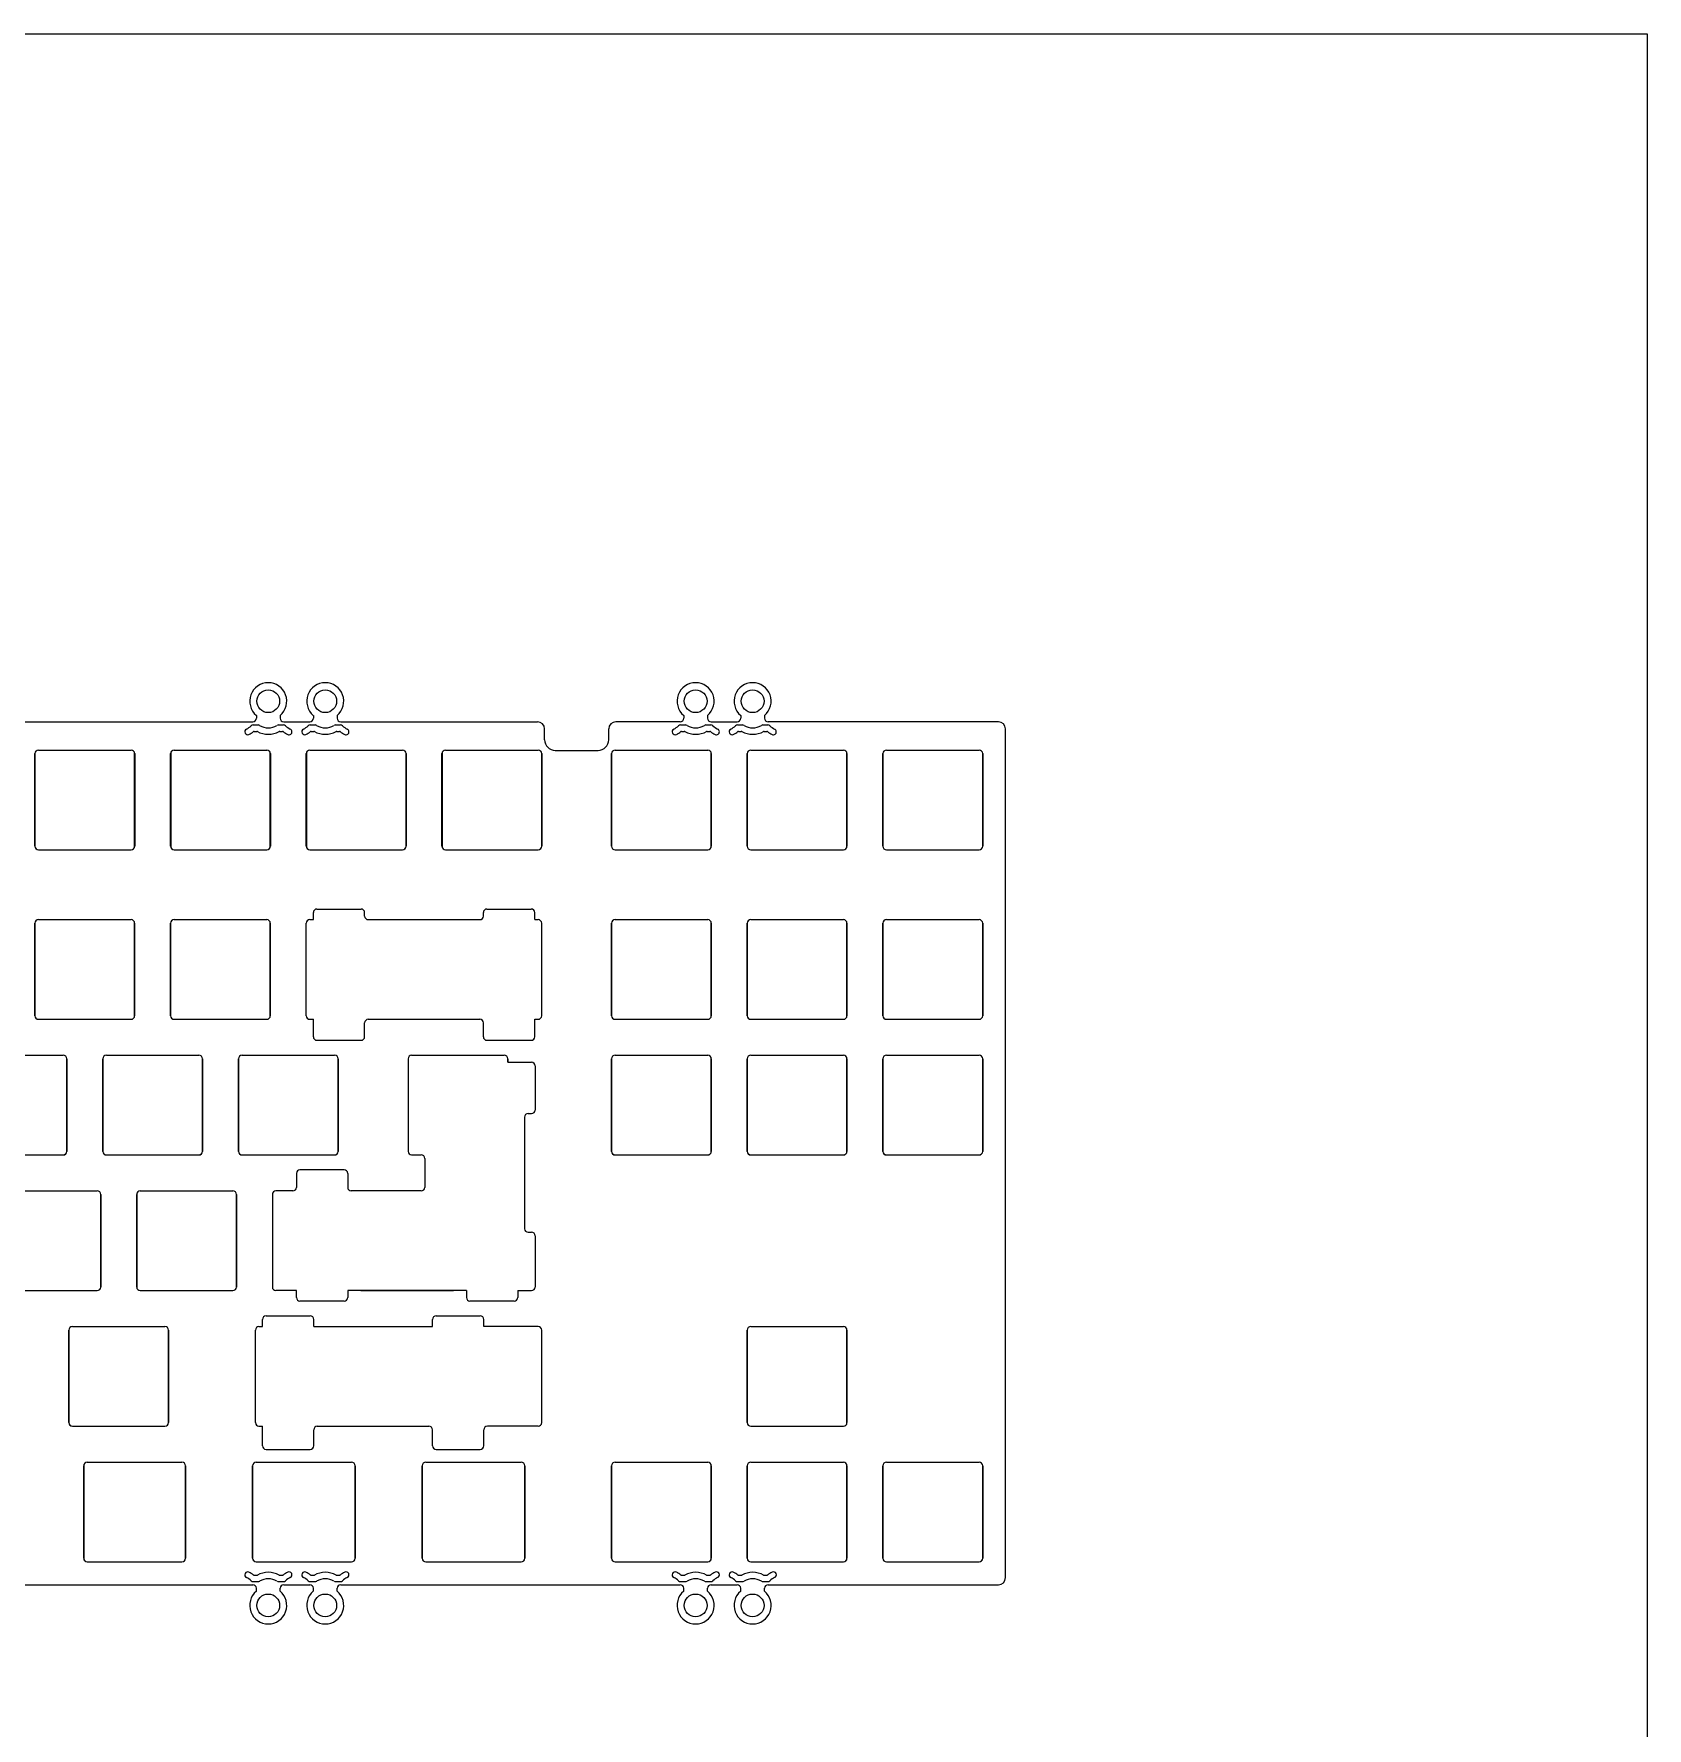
# Model space of a CAD drawing. Header units: millimetres. Extents: x 2604 to 3137, y 1244 to 1720.
# Drawn here: x 2910.1 to 3136.6, y 1482 to 1720 of the extents above; entities that cross this region are included whole.
import ezdxf

# ---------------------------------------------------------------- set-up
doc = ezdxf.new("R2010")
doc.units = ezdxf.units.MM
doc.linetypes.add('solid', pattern=[0])

msp = doc.modelspace()

# ---------------------------------------------------------------- linework, layer by layer
for p, q in [((2866.24, 1623.34), (2940.8, 1623.34)), ((2941.3, 1624.25), (2941.3, 1623.84)), ((2944.64, 1624.25), (2944.64, 1623.84)), ((2945.14, 1623.34), (2948.8, 1623.34)), ((2949.3, 1624.25), (2949.3, 1623.84)), ((2952.64, 1624.25), (2952.64, 1623.84)), ((2953.14, 1623.34), (2980.77, 1623.34)), ((3000.8, 1623.34), (2991.77, 1623.34)), ((3001.3, 1624.25), (3001.3, 1623.84)), ((3004.64, 1624.25), (3004.64, 1623.84)), ((3005.14, 1623.34), (3008.8, 1623.34)), ((3009.3, 1624.25), (3009.3, 1623.84)), ((3012.64, 1624.25), (3012.64, 1623.84)), ((3045.47, 1623.34), (3013.14, 1623.34)), ((2981.77, 1620.82), (2981.77, 1622.36)), ((2990.77, 1620.82), (2990.77, 1622.34)), ((3046.47, 1503.14), (3046.47, 1622.34)), ((2910.22, 1618.87), (2910.22, 1605.87)), ((2910.72, 1619.37), (2923.72, 1619.37)), ((2924.22, 1618.87), (2924.22, 1605.87)), ((2929.27, 1618.87), (2929.27, 1605.87)), ((2929.77, 1619.37), (2942.77, 1619.37)), ((2943.27, 1618.87), (2943.27, 1605.87)), ((2948.32, 1618.87), (2948.32, 1605.87)), ((2948.82, 1619.37), (2961.82, 1619.37)), ((2962.32, 1618.87), (2962.32, 1605.87)), ((2967.37, 1618.87), (2967.37, 1605.87)), ((2967.87, 1619.37), (2980.87, 1619.37)), ((2981.37, 1618.87), (2981.37, 1605.87)), ((2983.27, 1619.32), (2989.27, 1619.32)), ((2991.17, 1618.87), (2991.17, 1605.87)), ((2991.67, 1619.37), (3004.67, 1619.37)), ((3005.17, 1618.87), (3005.17, 1605.87)), ((3010.22, 1618.87), (3010.22, 1605.87)), ((3010.72, 1619.37), (3023.72, 1619.37)), ((3024.22, 1618.87), (3024.22, 1605.87)), ((3029.27, 1618.87), (3029.27, 1605.87)), ((3029.77, 1619.37), (3042.77, 1619.37)), ((3043.27, 1618.87), (3043.27, 1605.87)), ((2910.72, 1605.37), (2923.72, 1605.37)), ((2929.77, 1605.37), (2942.77, 1605.37)), ((2948.82, 1605.37), (2961.82, 1605.37)), ((2967.87, 1605.37), (2980.87, 1605.37)), ((2991.67, 1605.37), (3004.67, 1605.37)), ((3010.72, 1605.37), (3023.72, 1605.37)), ((3029.77, 1605.37), (3042.77, 1605.37)), ((2910.21, 1595.06), (2910.21, 1582.06)), ((2910.71, 1595.56), (2923.71, 1595.56)), ((2924.21, 1595.06), (2924.21, 1582.06)), ((2929.26, 1595.06), (2929.26, 1582.06)), ((2929.76, 1595.56), (2942.76, 1595.56)), ((2943.26, 1595.06), (2943.26, 1582.06)), ((2957, 1595.56), (2972.68, 1595.56)), ((2991.17, 1595.06), (2991.17, 1582.06)), ((2991.67, 1595.56), (3004.67, 1595.56)), ((3005.17, 1595.06), (3005.17, 1582.06)), ((3010.22, 1595.06), (3010.22, 1582.06)), ((3010.72, 1595.56), (3023.72, 1595.56)), ((3024.22, 1595.06), (3024.22, 1582.06)), ((3029.27, 1595.06), (3029.27, 1582.06)), ((3029.77, 1595.56), (3042.77, 1595.56)), ((3043.27, 1595.06), (3043.27, 1582.06)), ((2910.71, 1581.56), (2923.71, 1581.56)), ((2929.76, 1581.56), (2942.76, 1581.56)), ((2957, 1581.56), (2972.68, 1581.56)), ((2991.67, 1581.56), (3004.67, 1581.56)), ((3010.72, 1581.56), (3023.72, 1581.56)), ((3029.77, 1581.56), (3042.77, 1581.56)), ((2901.19, 1576.51), (2914.19, 1576.51)), ((2914.69, 1576.01), (2914.69, 1563.01)), ((2919.74, 1576.01), (2919.74, 1563.01)), ((2920.24, 1576.51), (2933.24, 1576.51)), ((2933.74, 1576.01), (2933.74, 1563.01)), ((2938.79, 1576.01), (2938.79, 1563.01)), ((2939.29, 1576.51), (2952.29, 1576.51)), ((2952.79, 1576.01), (2952.79, 1563.01)), ((2962.6, 1576.01), (2962.6, 1563.01)), ((2963.1, 1576.51), (2976.1, 1576.51)), ((2976.6, 1576.01), (2976.6, 1575.52)), ((2991.17, 1576.01), (2991.17, 1563.01)), ((2991.67, 1576.51), (3004.67, 1576.51)), ((3005.17, 1576.01), (3005.17, 1563.01)), ((3010.22, 1576.01), (3010.22, 1563.01)), ((3010.72, 1576.51), (3023.72, 1576.51)), ((3024.22, 1576.01), (3024.22, 1563.01)), ((3029.27, 1576.01), (3029.27, 1563.01)), ((3029.77, 1576.51), (3042.77, 1576.51)), ((3043.27, 1576.01), (3043.27, 1563.01)), ((2901.19, 1562.51), (2914.19, 1562.51)), ((2920.24, 1562.51), (2933.24, 1562.51)), ((2939.29, 1562.51), (2952.29, 1562.51)), ((2991.67, 1562.51), (3004.67, 1562.51)), ((3010.72, 1562.51), (3023.72, 1562.51)), ((3029.77, 1562.51), (3042.77, 1562.51)), ((2905.95, 1557.46), (2918.95, 1557.46)), ((2919.45, 1556.96), (2919.45, 1543.96)), ((2924.5, 1556.96), (2924.5, 1543.96)), ((2925, 1557.46), (2938, 1557.46)), ((2938.5, 1556.96), (2938.5, 1543.96)), ((2905.95, 1543.46), (2918.95, 1543.46)), ((2925, 1543.46), (2938, 1543.46)), ((2955.96, 1543.46), (2968.96, 1543.46)), ((2914.97, 1537.91), (2914.97, 1524.91)), ((2915.47, 1538.41), (2928.47, 1538.41)), ((2928.97, 1537.91), (2928.97, 1524.91)), ((2949.36, 1538.41), (2966.03, 1538.41)), ((3010.22, 1537.91), (3010.22, 1524.91)), ((3010.72, 1538.41), (3023.72, 1538.41)), ((3024.22, 1537.91), (3024.22, 1524.91)), ((2915.47, 1524.41), (2928.47, 1524.41)), ((2949.86, 1524.41), (2965.53, 1524.41)), ((3010.72, 1524.41), (3023.72, 1524.41)), ((2917.06, 1518.86), (2917.06, 1505.86)), ((2917.55, 1519.36), (2930.86, 1519.36)), ((2931.36, 1518.86), (2931.36, 1505.86)), ((2940.78, 1518.86), (2940.78, 1505.86)), ((2941.28, 1519.36), (2954.67, 1519.36)), ((2955.17, 1518.86), (2955.17, 1505.86)), ((2964.59, 1518.86), (2964.59, 1505.86)), ((2965.09, 1519.36), (2978.48, 1519.36)), ((2978.98, 1518.86), (2978.98, 1505.86)), ((2991.17, 1518.86), (2991.17, 1505.86)), ((2991.67, 1519.36), (3004.67, 1519.36)), ((3005.17, 1518.86), (3005.17, 1505.86)), ((3010.22, 1518.86), (3010.22, 1505.86)), ((3010.72, 1519.36), (3023.72, 1519.36)), ((3024.22, 1518.86), (3024.22, 1505.86)), ((3029.27, 1518.86), (3029.27, 1505.86)), ((3029.77, 1519.36), (3042.77, 1519.36)), ((3043.27, 1518.86), (3043.27, 1505.86)), ((2917.55, 1505.36), (2930.86, 1505.36)), ((2941.28, 1505.36), (2954.67, 1505.36)), ((2965.09, 1505.36), (2978.48, 1505.36)), ((2991.67, 1505.36), (3004.67, 1505.36)), ((3010.72, 1505.36), (3023.72, 1505.36)), ((3029.77, 1505.36), (3042.77, 1505.36)), ((2866.24, 1502.14), (2940.8, 1502.14)), ((2941.3, 1501.23), (2941.3, 1501.64)), ((2944.64, 1501.23), (2944.64, 1501.64)), ((2945.14, 1502.14), (2948.8, 1502.14)), ((2949.3, 1501.23), (2949.3, 1501.64)), ((2952.64, 1501.23), (2952.64, 1501.64)), ((2953.14, 1502.14), (3000.8, 1502.14)), ((3001.3, 1501.23), (3001.3, 1501.64)), ((3004.64, 1501.23), (3004.64, 1501.64)), ((3005.14, 1502.14), (3008.8, 1502.14)), ((3009.3, 1501.23), (3009.3, 1501.64)), ((3012.64, 1501.23), (3012.64, 1501.64)), ((3013.14, 1502.14), (3045.47, 1502.14))]:
    msp.add_line(p, q)
at = {"linetype": 'solid'}
for p, q in [((2940.86, 1622.9), (2941.55, 1622.9)), ((2944.42, 1622.9), (2945.11, 1622.9)), ((2948.86, 1622.9), (2949.55, 1622.9)), ((2952.42, 1622.9), (2953.11, 1622.9)), ((3000.86, 1622.9), (3001.55, 1622.9)), ((3004.42, 1622.9), (3005.11, 1622.9)), ((3008.86, 1622.9), (3009.55, 1622.9)), ((3012.42, 1622.9), (3013.11, 1622.9)), ((2940.99, 1622), (2941.38, 1622)), ((2944.59, 1622), (2944.98, 1622)), ((2948.99, 1622), (2949.38, 1622)), ((2952.59, 1622), (2952.98, 1622)), ((3000.99, 1622), (3001.38, 1622)), ((3004.59, 1622), (3004.98, 1622)), ((3008.99, 1622), (3009.38, 1622)), ((3012.59, 1622), (3012.98, 1622)), ((2940.86, 1502.58), (2941.55, 1502.58)), ((2940.99, 1503.48), (2941.38, 1503.48)), ((2944.42, 1502.58), (2945.11, 1502.58)), ((2944.59, 1503.48), (2944.98, 1503.48)), ((2948.86, 1502.58), (2949.55, 1502.58)), ((2948.99, 1503.48), (2949.38, 1503.48)), ((2952.42, 1502.58), (2953.11, 1502.58)), ((2952.59, 1503.48), (2952.98, 1503.48)), ((3000.86, 1502.58), (3001.55, 1502.58)), ((3000.99, 1503.48), (3001.38, 1503.48)), ((3004.42, 1502.58), (3005.11, 1502.58)), ((3004.59, 1503.48), (3004.98, 1503.48)), ((3008.86, 1502.58), (3009.55, 1502.58)), ((3008.99, 1503.48), (3009.38, 1503.48)), ((3012.42, 1502.58), (3013.11, 1502.58)), ((3012.59, 1503.48), (3012.98, 1503.48))]:
    msp.add_line(p, q, dxfattribs=at)
at = {"linetype": 'Continuous', "lineweight": 15}
for p, q in [((2910.21, 1605.87), (2910.21, 1618.87)), ((2910.71, 1619.37), (2923.71, 1619.37)), ((2924.21, 1605.87), (2924.21, 1618.87)), ((2929.26, 1605.87), (2929.26, 1618.87)), ((2929.76, 1619.37), (2942.76, 1619.37)), ((2943.26, 1605.87), (2943.26, 1618.87)), ((2948.31, 1605.87), (2948.31, 1618.87)), ((2948.81, 1619.37), (2961.81, 1619.37)), ((2962.31, 1605.87), (2962.31, 1618.87)), ((2967.36, 1605.87), (2967.36, 1618.87)), ((2967.86, 1619.37), (2980.86, 1619.37)), ((2981.36, 1605.87), (2981.36, 1618.87)), ((2991.17, 1605.87), (2991.17, 1618.87)), ((2991.67, 1619.37), (3004.67, 1619.37)), ((3005.17, 1605.87), (3005.17, 1618.87)), ((3010.22, 1605.87), (3010.22, 1618.87)), ((3010.72, 1619.37), (3023.72, 1619.37)), ((3024.22, 1605.87), (3024.22, 1618.87)), ((3029.27, 1605.87), (3029.27, 1618.87)), ((3029.77, 1619.37), (3042.77, 1619.37)), ((3043.27, 1605.87), (3043.27, 1618.87)), ((2910.71, 1605.37), (2923.71, 1605.37)), ((2929.76, 1605.37), (2942.76, 1605.37)), ((2948.81, 1605.37), (2961.81, 1605.37)), ((2967.86, 1605.37), (2980.86, 1605.37)), ((2991.67, 1605.37), (3004.67, 1605.37)), ((3010.72, 1605.37), (3023.72, 1605.37)), ((3029.77, 1605.37), (3042.77, 1605.37)), ((2949.8, 1597.05), (2956, 1597.05)), ((2973.67, 1597.05), (2979.88, 1597.05)), ((2910.21, 1582.06), (2910.21, 1595.06)), ((2910.71, 1595.56), (2923.71, 1595.56)), ((2924.21, 1582.06), (2924.21, 1595.06)), ((2929.26, 1582.06), (2929.26, 1595.06)), ((2929.76, 1595.56), (2942.76, 1595.56)), ((2943.26, 1582.06), (2943.26, 1595.06)), ((2948.31, 1582.06), (2948.31, 1595.06)), ((2948.81, 1595.56), (2949.3, 1595.56)), ((2949.3, 1595.56), (2949.3, 1596.55)), ((2956.5, 1596.06), (2956.5, 1596.55)), ((2973.18, 1596.06), (2973.18, 1596.55)), ((2980.38, 1595.56), (2980.38, 1596.55)), ((2980.38, 1595.56), (2980.86, 1595.56)), ((2981.36, 1582.06), (2981.36, 1595.06)), ((2991.17, 1582.06), (2991.17, 1595.06)), ((2991.67, 1595.56), (3004.67, 1595.56)), ((3005.17, 1582.06), (3005.17, 1595.06)), ((3010.22, 1582.06), (3010.22, 1595.06)), ((3010.72, 1595.56), (3023.72, 1595.56)), ((3024.22, 1582.06), (3024.22, 1595.06)), ((3029.27, 1582.06), (3029.27, 1595.06)), ((3029.77, 1595.56), (3042.77, 1595.56)), ((3043.27, 1582.06), (3043.27, 1595.06)), ((2910.71, 1581.56), (2923.71, 1581.56)), ((2929.76, 1581.56), (2942.76, 1581.56)), ((2948.81, 1581.56), (2949.3, 1581.56)), ((2949.3, 1579.11), (2949.3, 1581.56)), ((2956.5, 1579.11), (2956.5, 1581.06)), ((2973.18, 1579.11), (2973.18, 1581.06)), ((2980.38, 1581.56), (2980.86, 1581.56)), ((2980.38, 1579.11), (2980.38, 1581.56)), ((2991.67, 1581.56), (3004.67, 1581.56)), ((3010.72, 1581.56), (3023.72, 1581.56)), ((3029.77, 1581.56), (3042.77, 1581.56)), ((2949.8, 1578.61), (2956, 1578.61)), ((2973.67, 1578.61), (2979.88, 1578.61)), ((2901.19, 1576.51), (2914.19, 1576.51)), ((2914.69, 1563.01), (2914.69, 1576.01)), ((2919.74, 1563.01), (2919.74, 1576.01)), ((2920.24, 1576.51), (2933.24, 1576.51)), ((2933.74, 1563.01), (2933.74, 1576.01)), ((2938.79, 1563.01), (2938.79, 1576.01)), ((2939.29, 1576.51), (2952.29, 1576.51)), ((2952.79, 1563.01), (2952.79, 1576.01)), ((2976.6, 1575.52), (2976.6, 1576.01)), ((2976.6, 1575.52), (2979.93, 1575.52)), ((2991.17, 1563.01), (2991.17, 1576.01)), ((2991.67, 1576.51), (3004.67, 1576.51)), ((3005.17, 1563.01), (3005.17, 1576.01)), ((3010.22, 1563.01), (3010.22, 1576.01)), ((3010.72, 1576.51), (3023.72, 1576.51)), ((3024.22, 1563.01), (3024.22, 1576.01)), ((3029.27, 1563.01), (3029.27, 1576.01)), ((3029.77, 1576.51), (3042.77, 1576.51)), ((3043.27, 1563.01), (3043.27, 1576.01)), ((2980.43, 1575.02), (2980.43, 1568.82)), ((2979.45, 1568.32), (2979.93, 1568.32)), ((2978.95, 1567.82), (2978.95, 1552.15)), ((2901.19, 1562.51), (2914.19, 1562.51)), ((2920.24, 1562.51), (2933.24, 1562.51)), ((2939.29, 1562.51), (2952.29, 1562.51)), ((2963.1, 1562.51), (2964.45, 1562.51)), ((2964.95, 1562.01), (2964.95, 1557.96)), ((2991.67, 1562.51), (3004.67, 1562.51)), ((3010.72, 1562.51), (3023.72, 1562.51)), ((3029.77, 1562.51), (3042.77, 1562.51)), ((2946.92, 1559.92), (2946.92, 1557.96)), ((2953.62, 1560.42), (2947.42, 1560.42)), ((2954.12, 1559.92), (2954.12, 1557.96)), ((2905.95, 1557.46), (2918.95, 1557.46)), ((2919.45, 1543.96), (2919.45, 1556.96)), ((2924.5, 1543.96), (2924.5, 1556.96)), ((2925, 1557.46), (2938, 1557.46)), ((2938.5, 1543.96), (2938.5, 1556.96)), ((2943.55, 1556.96), (2943.55, 1543.96)), ((2946.42, 1557.46), (2944.05, 1557.46)), ((2964.45, 1557.46), (2954.62, 1557.46)), ((2979.45, 1551.65), (2979.93, 1551.65)), ((2980.43, 1551.15), (2980.43, 1543.96)), ((2905.95, 1543.46), (2918.95, 1543.46)), ((2925, 1543.46), (2938, 1543.46)), ((2946.92, 1543.46), (2944.05, 1543.46)), ((2946.92, 1542.48), (2946.92, 1543.46)), ((2953.62, 1541.98), (2947.42, 1541.98)), ((2970.79, 1543.46), (2954.12, 1543.46)), ((2954.12, 1543.46), (2954.12, 1542.48)), ((2970.79, 1543.46), (2970.79, 1542.48)), ((2977.49, 1541.98), (2971.29, 1541.98)), ((2977.99, 1543.46), (2979.93, 1543.46)), ((2977.99, 1543.46), (2977.99, 1542.48)), ((2942.66, 1539.9), (2948.86, 1539.9)), ((2966.53, 1539.9), (2972.73, 1539.9)), ((2914.97, 1524.91), (2914.97, 1537.91)), ((2915.47, 1538.41), (2928.47, 1538.41)), ((2928.97, 1524.91), (2928.97, 1537.91)), ((2941.17, 1524.91), (2941.17, 1537.91)), ((2941.67, 1538.41), (2942.16, 1538.41)), ((2942.16, 1538.41), (2942.16, 1539.4)), ((2949.36, 1538.41), (2949.36, 1539.4)), ((2966.03, 1538.41), (2966.03, 1539.4)), ((2973.23, 1538.41), (2973.23, 1539.4)), ((2980.86, 1538.41), (2973.23, 1538.41)), ((2981.36, 1524.91), (2981.36, 1537.91)), ((3010.22, 1524.91), (3010.22, 1537.91)), ((3010.72, 1538.41), (3023.72, 1538.41)), ((3024.22, 1524.91), (3024.22, 1537.91)), ((2915.47, 1524.41), (2928.47, 1524.41)), ((2941.67, 1524.41), (2942.16, 1524.41)), ((2942.16, 1521.66), (2942.16, 1524.41)), ((2949.36, 1521.66), (2949.36, 1523.91)), ((2966.03, 1521.66), (2966.03, 1523.91)), ((2973.23, 1521.66), (2973.23, 1523.91)), ((2980.86, 1524.41), (2973.73, 1524.41)), ((3010.72, 1524.41), (3023.72, 1524.41)), ((2942.66, 1521.16), (2948.86, 1521.16)), ((2966.53, 1521.16), (2972.73, 1521.16)), ((2917.06, 1505.86), (2917.06, 1518.86)), ((2917.56, 1519.36), (2930.86, 1519.36)), ((2931.36, 1505.86), (2931.36, 1518.86)), ((2940.78, 1505.86), (2940.78, 1518.86)), ((2941.29, 1519.36), (2954.67, 1519.36)), ((2955.17, 1505.86), (2955.17, 1518.86)), ((2964.59, 1505.86), (2964.59, 1518.86)), ((2965.09, 1519.36), (2978.48, 1519.36)), ((2978.98, 1505.86), (2978.98, 1518.86)), ((2991.17, 1505.86), (2991.17, 1518.86)), ((2991.67, 1519.36), (3004.67, 1519.36)), ((3005.17, 1505.86), (3005.17, 1518.86)), ((3010.22, 1505.86), (3010.22, 1518.86)), ((3010.72, 1519.36), (3023.72, 1519.36)), ((3024.22, 1505.86), (3024.22, 1518.86)), ((3029.27, 1505.86), (3029.27, 1518.86)), ((3029.77, 1519.36), (3042.77, 1519.36)), ((3043.27, 1505.86), (3043.27, 1518.86)), ((2917.56, 1505.36), (2930.86, 1505.36)), ((2941.28, 1505.36), (2954.67, 1505.36)), ((2965.1, 1505.36), (2978.48, 1505.36)), ((2991.67, 1505.36), (3004.67, 1505.36)), ((3010.72, 1505.36), (3023.72, 1505.36)), ((3029.77, 1505.36), (3042.77, 1505.36))]:
    msp.add_line(p, q, dxfattribs=at)
msp.add_lwpolyline([(2603.59, 1719.96), (3136.55, 1719.96), (3136.55, 1244.05), (2603.59, 1244.05)], close=True)
for centre in [(2942.97, 1626.24), (2950.97, 1626.24), (3002.97, 1626.24), (3010.97, 1626.24), (2942.97, 1499.24), (2950.97, 1499.24), (3002.97, 1499.24), (3010.97, 1499.24)]:
    msp.add_circle(centre, 1.6)
for centre, radius, start, end in [((2942.97, 1626.24), 2.6, 310, 230), ((2950.97, 1626.24), 2.6, 310, 230), ((3002.97, 1626.24), 2.6, 310, 230), ((3010.97, 1626.24), 2.6, 310, 230), ((2940.8, 1623.84), 0.5, 270, 0), ((2945.14, 1623.84), 0.5, 180, 270), ((2948.8, 1623.84), 0.5, 270, 0), ((2953.14, 1623.84), 0.5, 180, 270), ((2980.77, 1622.34), 1, 360, 90), ((2991.77, 1622.34), 1, 90, 180), ((3000.8, 1623.84), 0.5, 270, 0), ((3005.14, 1623.84), 0.5, 180, 270), ((3008.8, 1623.84), 0.5, 270, 0), ((3013.14, 1623.84), 0.5, 180, 270), ((3045.47, 1622.34), 1, 0, 90), ((2983.27, 1620.82), 1.5, 180, 270), ((2989.27, 1620.82), 1.5, 270, 0), ((2910.72, 1618.87), 0.5, 90, 180), ((2923.72, 1618.87), 0.5, 0, 90), ((2929.77, 1618.87), 0.5, 90, 180), ((2942.77, 1618.87), 0.5, 0, 90), ((2948.82, 1618.87), 0.5, 90, 180), ((2961.82, 1618.87), 0.5, 0, 90), ((2967.87, 1618.87), 0.5, 90, 180), ((2980.87, 1618.87), 0.5, 0, 90), ((2991.67, 1618.87), 0.5, 90, 180), ((3004.67, 1618.87), 0.5, 0, 90), ((3010.72, 1618.87), 0.5, 90, 180), ((3023.72, 1618.87), 0.5, 0, 90), ((3029.77, 1618.87), 0.5, 90, 180), ((3042.77, 1618.87), 0.5, 0, 90), ((2910.72, 1605.87), 0.5, 180, 270), ((2923.72, 1605.87), 0.5, 270, 0), ((2929.77, 1605.87), 0.5, 180, 270), ((2942.77, 1605.87), 0.5, 270, 0), ((2948.82, 1605.87), 0.5, 180, 270), ((2961.82, 1605.87), 0.5, 270, 0), ((2967.87, 1605.87), 0.5, 180, 270), ((2980.87, 1605.87), 0.5, 270, 0), ((2991.67, 1605.87), 0.5, 180, 270), ((3004.67, 1605.87), 0.5, 270, 0), ((3010.72, 1605.87), 0.5, 180, 270), ((3023.72, 1605.87), 0.5, 270, 0), ((3029.77, 1605.87), 0.5, 180, 270), ((3042.77, 1605.87), 0.5, 270, 0), ((2910.71, 1595.06), 0.5, 90, 180), ((2923.71, 1595.06), 0.5, 0, 90), ((2929.76, 1595.06), 0.5, 90, 180), ((2942.76, 1595.06), 0.5, 0, 90), ((2957, 1596.06), 0.5, 180, 270), ((2972.68, 1596.06), 0.5, 270, 0), ((2991.67, 1595.06), 0.5, 90, 180), ((3004.67, 1595.06), 0.5, 0, 90), ((3010.72, 1595.06), 0.5, 90, 180), ((3023.72, 1595.06), 0.5, 0, 90), ((3029.77, 1595.06), 0.5, 90, 180), ((3042.77, 1595.06), 0.5, 0, 90), ((2910.71, 1582.06), 0.5, 180, 270), ((2923.71, 1582.06), 0.5, 270, 0), ((2929.76, 1582.06), 0.5, 180, 270), ((2942.76, 1582.06), 0.5, 270, 0), ((2991.67, 1582.06), 0.5, 180, 270), ((3004.67, 1582.06), 0.5, 270, 0), ((3010.72, 1582.06), 0.5, 180, 270), ((3023.72, 1582.06), 0.5, 270, 0), ((3029.77, 1582.06), 0.5, 180, 270), ((3042.77, 1582.06), 0.5, 270, 0), ((2914.19, 1576.01), 0.5, 0, 90), ((2920.24, 1576.01), 0.5, 90, 180), ((2933.24, 1576.01), 0.5, 0, 90), ((2939.29, 1576.01), 0.5, 90, 180), ((2952.29, 1576.01), 0.5, 0, 90), ((2963.1, 1576.01), 0.5, 90, 180), ((2976.1, 1576.01), 0.5, 0, 90), ((2991.67, 1576.01), 0.5, 90, 180), ((3004.67, 1576.01), 0.5, 0, 90), ((3010.72, 1576.01), 0.5, 90, 180), ((3023.72, 1576.01), 0.5, 0, 90), ((3029.77, 1576.01), 0.5, 90, 180), ((3042.77, 1576.01), 0.5, 0, 90), ((2914.19, 1563.01), 0.5, 270, 0), ((2920.24, 1563.01), 0.5, 180, 270), ((2933.24, 1563.01), 0.5, 270, 0), ((2939.29, 1563.01), 0.5, 180, 270), ((2952.29, 1563.01), 0.5, 270, 0), ((2963.1, 1563.01), 0.5, 180, 270), ((2991.67, 1563.01), 0.5, 180, 270), ((3004.67, 1563.01), 0.5, 270, 0), ((3010.72, 1563.01), 0.5, 180, 270), ((3023.72, 1563.01), 0.5, 270, 0), ((3029.77, 1563.01), 0.5, 180, 270), ((3042.77, 1563.01), 0.5, 270, 0), ((2918.95, 1556.96), 0.5, 0, 90), ((2925, 1556.96), 0.5, 90, 180), ((2938, 1556.96), 0.5, 0, 90), ((2918.95, 1543.96), 0.5, 270, 0), ((2925, 1543.96), 0.5, 180, 270), ((2938, 1543.96), 0.5, 270, 0), ((2915.47, 1537.91), 0.5, 90, 180), ((2928.47, 1537.91), 0.5, 0, 90), ((3010.72, 1537.91), 0.5, 90, 180), ((3023.72, 1537.91), 0.5, 0, 90), ((2915.47, 1524.91), 0.5, 180, 270), ((2928.47, 1524.91), 0.5, 270, 0), ((3010.72, 1524.91), 0.5, 180, 270), ((3023.72, 1524.91), 0.5, 270, 0), ((2917.56, 1518.86), 0.5, 90, 180), ((2930.86, 1518.86), 0.5, 0, 90), ((2941.28, 1518.86), 0.5, 90, 180), ((2954.67, 1518.86), 0.5, 0, 90), ((2965.09, 1518.86), 0.5, 90, 180), ((2978.48, 1518.86), 0.5, 0, 90), ((2991.67, 1518.86), 0.5, 90, 180), ((3004.67, 1518.86), 0.5, 0, 90), ((3010.72, 1518.86), 0.5, 90, 180), ((3023.72, 1518.86), 0.5, 0, 90), ((3029.77, 1518.86), 0.5, 90, 180), ((3042.77, 1518.86), 0.5, 0, 90), ((2917.56, 1505.86), 0.5, 180, 270), ((2930.86, 1505.86), 0.5, 270, 0), ((2941.28, 1505.86), 0.5, 180, 270), ((2954.67, 1505.86), 0.5, 270, 0), ((2965.09, 1505.86), 0.5, 180, 270), ((2978.48, 1505.86), 0.5, 270, 0), ((2991.67, 1505.86), 0.5, 180, 270), ((3004.67, 1505.86), 0.5, 270, 0), ((3010.72, 1505.86), 0.5, 180, 270), ((3023.72, 1505.86), 0.5, 270, 0), ((3029.77, 1505.86), 0.5, 180, 270), ((3042.77, 1505.86), 0.5, 270, 0), ((2940.8, 1501.64), 0.5, 0, 90), ((2945.14, 1501.64), 0.5, 90, 180), ((2948.8, 1501.64), 0.5, 0, 90), ((2953.14, 1501.64), 0.5, 90, 180), ((3000.8, 1501.64), 0.5, 0, 90), ((3005.14, 1501.64), 0.5, 90, 180), ((3008.8, 1501.64), 0.5, 0, 90), ((3013.14, 1501.64), 0.5, 90, 180), ((3045.47, 1503.14), 1, 270, 0), ((2942.97, 1499.24), 2.6, 130, 50), ((2950.97, 1499.24), 2.6, 130, 50), ((3002.97, 1499.24), 2.6, 130, 50), ((3010.97, 1499.24), 2.6, 130, 50)]:
    msp.add_arc(centre, radius, start, end)
at = {"linetype": 'solid'}
for centre, radius, start, end in [((2940.86, 1622.49), 0.412, 90, 135.0356), ((2941.55, 1622.49), 0.412, 57.9108, 90), ((2944.42, 1622.49), 0.412, 90, 122.0892), ((2945.11, 1622.49), 0.412, 44.9644, 90), ((2948.86, 1622.49), 0.412, 90, 135.0356), ((2949.55, 1622.49), 0.412, 57.9108, 90), ((2952.42, 1622.49), 0.412, 90, 122.0892), ((2953.11, 1622.49), 0.412, 44.9644, 90), ((3000.86, 1622.49), 0.412, 90, 135.0356), ((3001.55, 1622.49), 0.412, 57.9108, 90), ((3004.42, 1622.49), 0.412, 90, 122.0892), ((3005.11, 1622.49), 0.412, 44.9644, 90), ((3008.86, 1622.49), 0.412, 90, 135.0356), ((3009.55, 1622.49), 0.412, 57.9108, 90), ((3012.42, 1622.49), 0.412, 90, 122.0892), ((3013.11, 1622.49), 0.412, 44.9644, 90), ((2940.08, 1621.94), 0.412, 115.5771, 295.5771), ((2938.87, 1624.48), 2.4, 295.5771, 315.0356), ((2938.87, 1624.48), 3.23, 295.5771, 308.9424), ((2940.99, 1621.85), 0.15, 90, 128.9424), ((2941.38, 1621.85), 0.15, 61.2116, 90), ((2942.98, 1624.78), 3.19, 241.2116, 298.7884), ((2942.98, 1624.78), 2.29, 237.9108, 302.0892), ((2944.59, 1621.85), 0.15, 90, 118.7884), ((2944.98, 1621.85), 0.15, 51.0576, 90), ((2947.1, 1624.48), 3.23, 231.0576, 244.4229), ((2947.1, 1624.48), 2.4, 224.9644, 244.4229), ((2945.89, 1621.94), 0.412, 244.4229, 64.4229), ((2948.08, 1621.94), 0.412, 115.5771, 295.5771), ((2946.87, 1624.48), 2.4, 295.5771, 315.0356), ((2946.87, 1624.48), 3.23, 295.5771, 308.9424), ((2948.99, 1621.85), 0.15, 90, 128.9424), ((2949.38, 1621.85), 0.15, 61.2116, 90), ((2950.98, 1624.78), 3.19, 241.2116, 298.7884), ((2950.98, 1624.78), 2.29, 237.9108, 302.0892), ((2952.59, 1621.85), 0.15, 90, 118.7884), ((2952.98, 1621.85), 0.15, 51.0576, 90), ((2955.1, 1624.48), 3.23, 231.0576, 244.4229), ((2955.1, 1624.48), 2.4, 224.9644, 244.4229), ((2953.89, 1621.94), 0.412, 244.4229, 64.4229), ((3000.08, 1621.94), 0.412, 115.5771, 295.5771), ((2998.87, 1624.48), 2.4, 295.5771, 315.0356), ((2998.87, 1624.48), 3.23, 295.5771, 308.9424), ((3000.99, 1621.85), 0.15, 90, 128.9424), ((3001.38, 1621.85), 0.15, 61.2116, 90), ((3002.98, 1624.78), 3.19, 241.2116, 298.7884), ((3002.98, 1624.78), 2.29, 237.9108, 302.0892), ((3004.59, 1621.85), 0.15, 90, 118.7884), ((3004.98, 1621.85), 0.15, 51.0576, 90), ((3007.1, 1624.48), 3.23, 231.0576, 244.4229), ((3007.1, 1624.48), 2.4, 224.9644, 244.4229), ((3005.89, 1621.94), 0.412, 244.4229, 64.4229), ((3008.08, 1621.94), 0.412, 115.5771, 295.5771), ((3006.87, 1624.48), 2.4, 295.5771, 315.0356), ((3006.87, 1624.48), 3.23, 295.5771, 308.9424), ((3008.99, 1621.85), 0.15, 90, 128.9424), ((3009.38, 1621.85), 0.15, 61.2116, 90), ((3010.98, 1624.78), 3.19, 241.2116, 298.7884), ((3010.98, 1624.78), 2.29, 237.9108, 302.0892), ((3012.59, 1621.85), 0.15, 90, 118.7884), ((3012.98, 1621.85), 0.15, 51.0576, 90), ((3015.1, 1624.48), 3.23, 231.0576, 244.4229), ((3015.1, 1624.48), 2.4, 224.9644, 244.4229), ((3013.89, 1621.94), 0.412, 244.4229, 64.4229), ((2940.08, 1503.54), 0.412, 64.4229, 244.4229), ((2938.87, 1501), 3.23, 51.0576, 64.4229), ((2942.98, 1500.7), 3.19, 61.2116, 118.7884), ((2947.1, 1501), 3.23, 115.5771, 128.9424), ((2945.89, 1503.54), 0.412, 295.5771, 115.5771), ((2948.08, 1503.54), 0.412, 64.4229, 244.4229), ((2946.87, 1501), 3.23, 51.0576, 64.4229), ((2950.98, 1500.7), 3.19, 61.2116, 118.7884), ((2955.1, 1501), 3.23, 115.5771, 128.9424), ((2953.89, 1503.54), 0.412, 295.5771, 115.5771), ((3000.08, 1503.54), 0.412, 64.4229, 244.4229), ((2998.87, 1501), 3.23, 51.0576, 64.4229), ((3002.98, 1500.7), 3.19, 61.2116, 118.7884), ((3007.1, 1501), 3.23, 115.5771, 128.9424), ((3005.89, 1503.54), 0.412, 295.5771, 115.5771), ((3008.08, 1503.54), 0.412, 64.4229, 244.4229), ((3006.87, 1501), 3.23, 51.0576, 64.4229), ((3010.98, 1500.7), 3.19, 61.2116, 118.7884), ((3015.1, 1501), 3.23, 115.5771, 128.9424), ((3013.89, 1503.54), 0.412, 295.5771, 115.5771), ((2938.87, 1501), 2.4, 44.9644, 64.4229), ((2940.86, 1502.99), 0.412, 224.9644, 270), ((2940.99, 1503.63), 0.15, 231.0576, 270), ((2941.38, 1503.63), 0.15, 270, 298.7884), ((2941.55, 1502.99), 0.412, 270, 302.0892), ((2942.98, 1500.7), 2.29, 57.9108, 122.0892), ((2944.42, 1502.99), 0.412, 237.9108, 270), ((2944.59, 1503.63), 0.15, 241.2116, 270), ((2944.98, 1503.63), 0.15, 270, 308.9424), ((2945.11, 1502.99), 0.412, 270, 315.0356), ((2947.1, 1501), 2.4, 115.5771, 135.0356), ((2946.87, 1501), 2.4, 44.9644, 64.4229), ((2948.86, 1502.99), 0.412, 224.9644, 270), ((2948.99, 1503.63), 0.15, 231.0576, 270), ((2949.38, 1503.63), 0.15, 270, 298.7884), ((2949.55, 1502.99), 0.412, 270, 302.0892), ((2950.98, 1500.7), 2.29, 57.9108, 122.0892), ((2952.42, 1502.99), 0.412, 237.9108, 270), ((2952.59, 1503.63), 0.15, 241.2116, 270), ((2952.98, 1503.63), 0.15, 270, 308.9424), ((2953.11, 1502.99), 0.412, 270, 315.0356), ((2955.1, 1501), 2.4, 115.5771, 135.0356), ((2998.87, 1501), 2.4, 44.9644, 64.4229), ((3000.86, 1502.99), 0.412, 224.9644, 270), ((3000.99, 1503.63), 0.15, 231.0576, 270), ((3001.38, 1503.63), 0.15, 270, 298.7884), ((3001.55, 1502.99), 0.412, 270, 302.0892), ((3002.98, 1500.7), 2.29, 57.9108, 122.0892), ((3004.42, 1502.99), 0.412, 237.9108, 270), ((3004.59, 1503.63), 0.15, 241.2116, 270), ((3004.98, 1503.63), 0.15, 270, 308.9424), ((3005.11, 1502.99), 0.412, 270, 315.0356), ((3007.1, 1501), 2.4, 115.5771, 135.0356), ((3006.87, 1501), 2.4, 44.9644, 64.4229), ((3008.86, 1502.99), 0.412, 224.9644, 270), ((3008.99, 1503.63), 0.15, 231.0576, 270), ((3009.38, 1503.63), 0.15, 270, 298.7884), ((3009.55, 1502.99), 0.412, 270, 302.0892), ((3010.98, 1500.7), 2.29, 57.9108, 122.0892), ((3012.42, 1502.99), 0.412, 237.9108, 270), ((3012.59, 1503.63), 0.15, 241.2116, 270), ((3012.98, 1503.63), 0.15, 270, 308.9424), ((3013.11, 1502.99), 0.412, 270, 315.0356), ((3015.1, 1501), 2.4, 115.5771, 135.0356)]:
    msp.add_arc(centre, radius, start, end, dxfattribs=at)
at = {"linetype": 'Continuous', "lineweight": 15}
for centre, start, end in [((2910.71, 1618.87), 89.9991, 179.9998), ((2923.71, 1618.87), 359.9999, 89.9997), ((2929.76, 1618.87), 89.9991, 179.9998), ((2942.76, 1618.87), 359.9999, 89.9997), ((2948.81, 1618.87), 89.9999, 179.9998), ((2961.81, 1618.87), 359.9999, 90), ((2967.86, 1618.87), 89.9999, 179.9998), ((2980.86, 1618.87), 359.9999, 90), ((2991.67, 1618.87), 89.9991, 179.9998), ((3004.67, 1618.87), 359.9999, 89.9997), ((3010.72, 1618.87), 89.9991, 179.9998), ((3023.72, 1618.87), 359.9999, 89.9997), ((3029.77, 1618.87), 89.9991, 179.9998), ((3042.77, 1618.87), 359.9999, 89.9997), ((2910.71, 1605.87), 179.9998, 270.0009), ((2923.71, 1605.87), 270.0003, 0.0005), ((2929.76, 1605.87), 179.9998, 270.0009), ((2942.76, 1605.87), 270.0003, 0.0005), ((2948.81, 1605.87), 179.9998, 270.0001), ((2961.81, 1605.87), 270, 0.0005), ((2967.86, 1605.87), 179.9998, 270.0001), ((2980.86, 1605.87), 270, 0.0005), ((2991.67, 1605.87), 179.9998, 270.0009), ((3004.67, 1605.87), 270.0003, 0.0005), ((3010.72, 1605.87), 179.9998, 270.0009), ((3023.72, 1605.87), 270.0003, 0.0005), ((3029.77, 1605.87), 179.9998, 270.0009), ((3042.77, 1605.87), 270.0003, 0.0005), ((2949.8, 1596.55), 90, 180), ((2956, 1596.55), 0, 90), ((2973.67, 1596.55), 90, 180), ((2979.88, 1596.55), 0, 90), ((2910.71, 1595.06), 89.9991, 179.9998), ((2923.71, 1595.06), 359.9999, 89.9997), ((2929.76, 1595.06), 89.9991, 179.9998), ((2942.76, 1595.06), 359.9999, 89.9997), ((2948.81, 1595.06), 89.9991, 179.9998), ((2980.86, 1595.06), 0.0002, 89.8896), ((2991.67, 1595.06), 89.9991, 179.9998), ((3004.67, 1595.06), 359.9999, 89.9997), ((3010.72, 1595.06), 89.9991, 179.9998), ((3023.72, 1595.06), 359.9999, 89.9997), ((3029.77, 1595.06), 89.9991, 179.9998), ((3042.77, 1595.06), 359.9999, 89.9997), ((2910.71, 1582.06), 179.9998, 270.0009), ((2923.71, 1582.06), 270.0003, 0.0005), ((2929.76, 1582.06), 179.9998, 270.0009), ((2942.76, 1582.06), 270.0003, 0.0005), ((2948.81, 1582.06), 179.9998, 270.0009), ((2957, 1581.06), 90, 180), ((2972.68, 1581.06), 0, 90), ((2980.86, 1582.06), 270.0818, 0.0002), ((2991.67, 1582.06), 179.9998, 270.0009), ((3004.67, 1582.06), 270.0003, 0.0005), ((3010.72, 1582.06), 179.9998, 270.0009), ((3023.72, 1582.06), 270.0003, 0.0005), ((3029.77, 1582.06), 179.9998, 270.0009), ((3042.77, 1582.06), 270.0003, 0.0005), ((2949.8, 1579.11), 180, 270), ((2956, 1579.11), 270, 0), ((2973.67, 1579.11), 180, 270), ((2979.88, 1579.11), 270, 0), ((2914.19, 1576.01), 359.9999, 89.9997), ((2920.24, 1576.01), 89.9991, 179.9998), ((2933.24, 1576.01), 359.9999, 89.9997), ((2939.29, 1576.01), 89.9991, 179.9998), ((2952.29, 1576.01), 359.9999, 89.9997), ((2979.93, 1575.02), 0, 90), ((2991.67, 1576.01), 89.9991, 179.9998), ((3004.67, 1576.01), 359.9999, 89.9997), ((3010.72, 1576.01), 89.9991, 179.9998), ((3023.72, 1576.01), 359.9999, 89.9997), ((3029.77, 1576.01), 89.9991, 179.9998), ((3042.77, 1576.01), 359.9999, 89.9997), ((2979.45, 1567.82), 90, 180), ((2979.93, 1568.82), 270, 0), ((2914.19, 1563.01), 270.0003, 0.0005), ((2920.24, 1563.01), 179.9998, 270.0009), ((2933.24, 1563.01), 270.0003, 0.0005), ((2939.29, 1563.01), 179.9998, 270.0009), ((2952.29, 1563.01), 270.0003, 0.0005), ((2964.45, 1562.01), 0, 90), ((2991.67, 1563.01), 179.9998, 270.0009), ((3004.67, 1563.01), 270.0003, 0.0005), ((3010.72, 1563.01), 179.9998, 270.0009), ((3023.72, 1563.01), 270.0003, 0.0005), ((3029.77, 1563.01), 179.9998, 270.0009), ((3042.77, 1563.01), 270.0003, 0.0005), ((2947.42, 1559.92), 90, 180), ((2953.62, 1559.92), 0, 90), ((2918.95, 1556.96), 359.9999, 90), ((2925, 1556.96), 89.9999, 179.9998), ((2938, 1556.96), 359.9999, 90), ((2944.05, 1556.96), 90.0818, 180.0002), ((2946.42, 1557.96), 270, 0), ((2954.62, 1557.96), 180, 270), ((2964.45, 1557.96), 270, 0), ((2979.45, 1552.15), 180, 270), ((2979.93, 1551.15), 0, 90), ((2918.95, 1543.96), 270, 0.0005), ((2925, 1543.96), 179.9998, 270.0001), ((2938, 1543.96), 270, 0.0005), ((2944.05, 1543.96), 180.0002, 269.8896), ((2947.42, 1542.48), 180, 270), ((2953.62, 1542.48), 270, 0), ((2971.29, 1542.48), 180, 270), ((2977.49, 1542.48), 270, 0), ((2979.93, 1543.96), 269.9991, 0), ((2942.66, 1539.4), 90, 180), ((2948.86, 1539.4), 0, 90), ((2966.53, 1539.4), 90, 180), ((2972.73, 1539.4), 0, 90), ((2915.47, 1537.91), 89.9991, 179.9998), ((2928.47, 1537.91), 359.9999, 89.9997), ((2941.67, 1537.91), 90, 180), ((2980.86, 1537.91), 0, 90), ((3010.72, 1537.91), 89.9991, 179.9998), ((3023.72, 1537.91), 359.9999, 89.9997), ((2915.47, 1524.91), 179.9998, 270.0009), ((2928.47, 1524.91), 270.0003, 0.0005), ((2941.67, 1524.91), 180, 270), ((2949.86, 1523.91), 90, 180), ((2965.53, 1523.91), 0, 90), ((2973.73, 1523.91), 90, 180), ((2980.86, 1524.91), 270, 0), ((3010.72, 1524.91), 179.9998, 270.0009), ((3023.72, 1524.91), 270.0003, 0.0005), ((2942.66, 1521.66), 180, 270), ((2948.86, 1521.66), 270, 0), ((2966.53, 1521.66), 180, 270), ((2972.73, 1521.66), 270, 0), ((2917.56, 1518.86), 89.9991, 179.9998), ((2930.86, 1518.86), 359.9999, 89.9997), ((2941.28, 1518.86), 89.9991, 179.9998), ((2954.67, 1518.86), 359.9999, 89.9997), ((2965.09, 1518.86), 89.9999, 179.9998), ((2978.48, 1518.86), 359.9999, 90), ((2991.67, 1518.86), 89.9991, 179.9998), ((3004.67, 1518.86), 359.9999, 89.9997), ((3010.72, 1518.86), 89.9991, 179.9998), ((3023.72, 1518.86), 359.9999, 89.9997), ((3029.77, 1518.86), 89.9991, 179.9998), ((3042.77, 1518.86), 359.9999, 89.9997), ((2917.56, 1505.86), 179.9998, 270.0009), ((2930.86, 1505.86), 270.0003, 0.0005), ((2941.28, 1505.86), 179.9998, 270.0009), ((2954.67, 1505.86), 270.0003, 0.0005), ((2965.09, 1505.86), 179.9998, 270.0001), ((2978.48, 1505.86), 270, 0.0005), ((2991.67, 1505.86), 179.9998, 270.0009), ((3004.67, 1505.86), 270.0003, 0.0005), ((3010.72, 1505.86), 179.9998, 270.0009), ((3023.72, 1505.86), 270.0003, 0.0005), ((3029.77, 1505.86), 179.9998, 270.0009), ((3042.77, 1505.86), 270.0003, 0.0005)]:
    msp.add_arc(centre, 0.5, start, end, dxfattribs=at)

doc.saveas('drawing.dxf')
